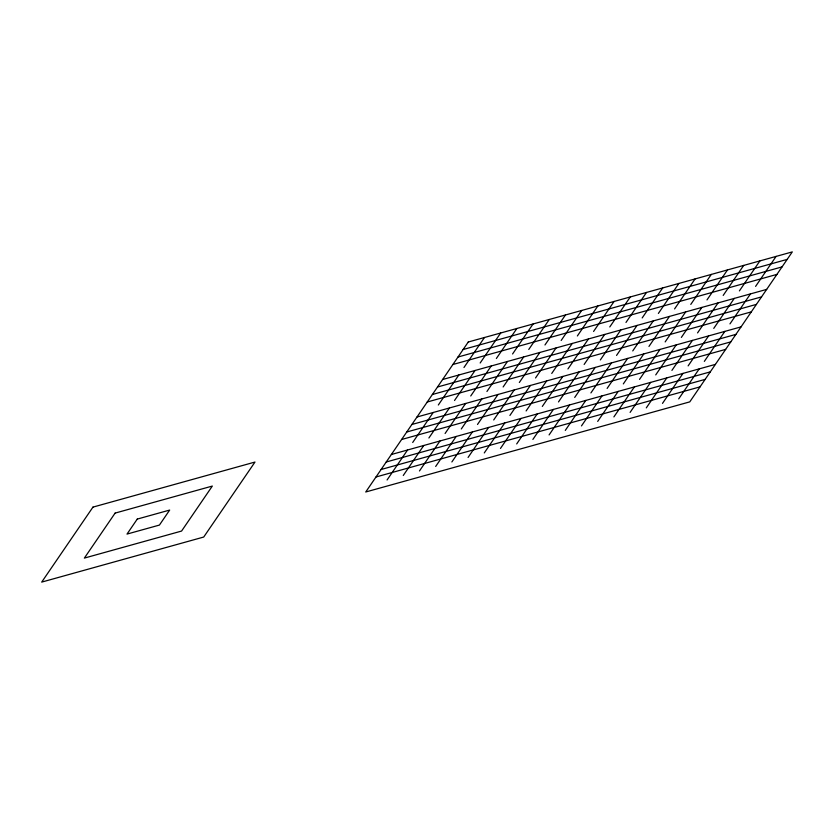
<?xml version="1.0" encoding="UTF-8"?>
<svg xmlns="http://www.w3.org/2000/svg" width="834" height="834" viewBox="0 0 834 834"><rect width="100%" height="100%" fill="white"/><g stroke="black" fill="none" stroke-linecap="round" stroke-linejoin="round"><path stroke-width="1.25" d="M387.07 479.988L407.565 449.985M412.694 442.489L433.2 412.496M438.33 405.001L458.836 374.998M463.965 367.502L484.46 337.509M403.27 475.474L423.776 445.481M428.895 437.986L449.401 407.993M454.53 400.487L475.036 370.494M480.165 362.998L500.671 333.006M419.471 470.97L439.977 440.978M445.095 433.482L465.601 403.479M470.73 395.983L491.236 365.99M496.366 358.495L516.871 328.492M435.671 466.467L456.177 436.474M461.306 428.968L481.812 398.975M486.931 391.48L507.437 361.487M512.566 353.981L533.072 323.988M451.872 461.963L472.378 431.97M477.507 424.464L498.013 394.472M503.131 386.976L523.637 356.983M528.766 349.477L549.272 319.485M468.072 457.459L488.578 427.456M493.707 419.961L514.213 389.968M519.342 382.472L539.838 352.469M544.967 344.974L565.473 314.981M484.273 452.945L504.778 422.953M509.908 415.457L530.414 385.464M535.543 377.958L556.049 347.966M561.167 340.47L581.673 310.477M500.473 448.442L520.979 418.449M526.108 410.953L546.614 380.95M551.743 373.455L572.249 343.462M577.368 335.966L597.874 305.963M516.684 443.938L537.19 413.945M542.309 406.439L562.814 376.447M567.944 368.951L588.45 338.958M593.579 331.452L614.085 301.46M532.884 439.435L553.39 409.442M558.509 401.936L579.015 371.943M584.144 364.448L604.65 334.455M609.779 326.949L630.285 296.956M549.085 434.931L569.591 404.928M574.72 397.432L595.215 367.44M600.344 359.944L620.85 329.941M625.98 322.445L646.486 292.453M565.285 430.417L585.791 400.424M590.92 392.929L611.426 362.936M616.545 355.43L637.051 325.437M642.18 317.942L662.686 287.949M581.486 425.913L601.992 395.921M607.121 388.425L627.627 358.422M632.745 350.926L653.251 320.934M658.38 313.438L678.886 283.435M597.686 421.41L618.192 391.417M623.321 383.911L643.827 353.918M648.956 346.423L669.462 316.43M674.581 308.924L695.087 278.931M613.887 416.906L634.393 386.913M639.522 379.407L660.028 349.415M665.157 341.919L685.663 311.926M690.781 304.42L711.287 274.428M630.097 412.403L650.593 382.399M655.722 374.904L676.228 344.911M681.357 337.416L701.863 307.412M706.992 299.917L727.488 269.924M646.298 407.889L666.804 377.896M671.923 370.4L692.428 340.408M697.558 332.902L718.064 302.909M723.193 295.413L743.699 265.421M662.498 403.385L683.004 373.392M688.123 365.897L708.629 335.893M713.758 328.398L734.264 298.405M739.393 290.91L759.899 260.906M678.699 398.881L699.205 368.889M704.334 361.383L724.84 331.39M729.959 323.894L750.464 293.902M755.594 286.396L776.1 256.403M463.141 349.509L787.171 259.395M458.012 357.015L782.052 266.901M452.883 364.51L776.923 274.396M442.635 379.501L766.665 289.398M437.506 387.007L761.546 296.894M432.377 394.503L756.417 304.389M427.248 401.998L751.288 311.885M417 417L741.04 326.886M411.871 424.496L735.911 334.382M406.752 432.002L730.782 341.888M401.623 439.497L725.653 349.383M391.365 454.499L715.405 364.385M386.246 461.994L710.276 371.881M381.117 469.49L705.157 379.376M375.988 476.985L700.028 386.872M92.96 507.114L41.7 582.101L203.715 537.044L254.985 462.057L92.96 507.114M115.113 513.098L84.359 558.092L181.572 531.06L212.326 486.066L115.113 513.098M137.266 519.082L127.008 534.083L159.419 525.076L169.667 510.074L137.266 519.082M468.26 342.013L365.74 491.987L689.77 401.873L792.3 251.899L468.26 342.013"/></g></svg>
